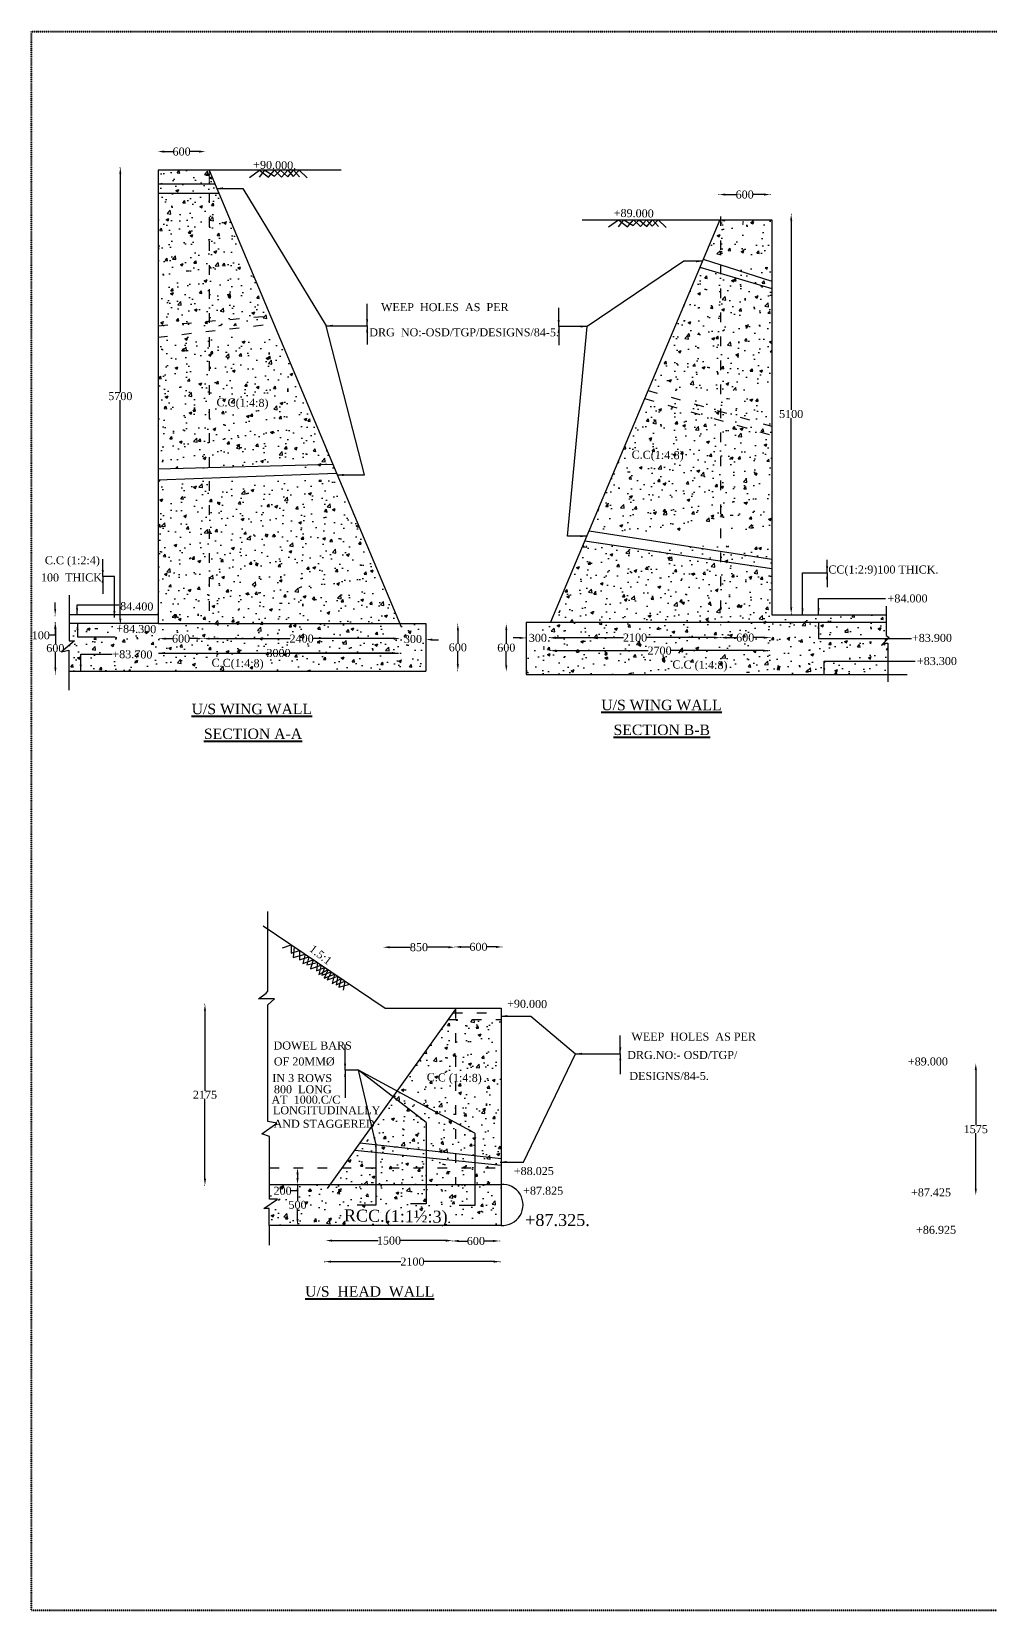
# Model space of a CAD drawing. Header units: millimetres. Extents: x 1455 to 27696, y 621 to 20350.
# Drawn here: x 1455 to 13438, y 621 to 20350 of the extents above; entities that cross this region are included whole.
import ezdxf

# ---------------------------------------------------------------- set-up
doc = ezdxf.new("R2010")
doc.units = ezdxf.units.MM
doc.header["$MEASUREMENT"] = 0
doc.linetypes.add('ACAD_ISO03W100', pattern=[30, 12, -18])
doc.linetypes.add('BORDER', pattern=[1.75, 0.5, -0.25, 0.5, -0.25, 0, -0.25])
for name, color, linetype in [('DIM', 5, 'Continuous'), ('DWG.LINE', 10, 'Continuous'), ('HATCH', 2, 'Continuous'), ('TEXT', 7, 'Continuous')]:
    doc.layers.add(name, color=color, linetype=linetype)
doc.layers.add('DO LINE', color=3, linetype='Continuous', plot=False)
doc.layers.add('TITLE', color=7, linetype='BORDER', lineweight=40)
doc.styles.get("Standard").update_dxf_attribs({"font": 'TIMES.TTF', "height": 100})
doc.dimstyles.get("Standard").update_dxf_attribs({"dimtxt": 100, "dimasz": 80, "dimexe": 0.18, "dimexo": 0.0625, "dimgap": 0.09, "dimtad": 0, "dimtih": 1, "dimtoh": 1, "dimdec": 0, "dimzin": 0, "dimdsep": 46, "dimtxsty": 'Standard', "dimcen": 300, "dimclre": 256, "dimclrt": 4, "dimadec": 0, "dimazin": 0, "dimtfac": 1, "dimtdec": 0, "dimtofl": 0, "dimtmove": 0, "dimatfit": 3, "dimfxl": 5, "dimfxlon": 1, "dimtolj": 1, "dimtzin": 0, "dimarcsym": 0})

# ---------------------------------------------------------------- blocks, each defined once
blk = doc.blocks.new('*D1')
at = {"layer": 'Defpoints', "color": 0, "ltscale": 0.2}
for p in [(3041, 12584), (6041, 12584), (6041, 12584)]:
    blk.add_point(p, dxfattribs=at)
at = {"layer": 'DIM', "lineweight": -2, "ltscale": 0.2}
for p, q in [((3041, 12584), (3041, 12584)), ((6041, 12584), (6041, 12584))]:
    blk.add_line(p, q, dxfattribs=at)
at = {"layer": 'DIM', "color": 0, "lineweight": -2, "ltscale": 0.2}
for p, q in [((3121, 12584), (4399, 12584)), ((5961, 12584), (4683, 12584))]:
    blk.add_line(p, q, dxfattribs=at)
at = {"layer": 'DIM', "color": 0, "ltscale": 0.2}
for points in [[(3121, 12597), (3121, 12571), (3041, 12584)], [(5961, 12597), (5961, 12571), (6041, 12584)]]:
    blk.add_solid(points, dxfattribs=at)
at = {"layer": 'DIM', "color": 4, "ltscale": 0.2, "insert": (4541, 12584), "char_height": 100, "attachment_point": 5}
blk.add_mtext('\\A1;3000', dxfattribs=at)
blk = doc.blocks.new('*D5')
at = {"layer": 'Defpoints', "color": 0, "ltscale": 0.2}
for p in [(13256, 7455), (13255, 5813), (13256, 5813)]:
    blk.add_point(p, dxfattribs=at)
at = {"layer": 'DIM', "lineweight": -2, "ltscale": 0.2}
for p, q in [((13256, 7455), (13255, 7455)), ((13256, 5813), (13255, 5813))]:
    blk.add_line(p, q, dxfattribs=at)
at = {"layer": 'DIM', "color": 0, "lineweight": -2, "ltscale": 0.2}
for p, q in [((13255, 7375), (13255, 6685)), ((13255, 5893), (13255, 6583))]:
    blk.add_line(p, q, dxfattribs=at)
at = {"layer": 'DIM', "color": 0, "ltscale": 0.2}
for points in [[(13242, 7375), (13269, 7375), (13255, 7455)], [(13242, 5893), (13269, 5893), (13255, 5813)]]:
    blk.add_solid(points, dxfattribs=at)
at = {"layer": 'DIM', "color": 4, "ltscale": 0.2, "insert": (13255, 6634), "char_height": 100, "attachment_point": 5}
blk.add_mtext('\\A1;1575', dxfattribs=at)
blk = doc.blocks.new('*D10')
at = {"layer": 'Defpoints', "color": 0, "ltscale": 0.2}
for p in [(5131, 5242), (6712, 5242), (6712, 5242)]:
    blk.add_point(p, dxfattribs=at)
at = {"layer": 'DIM', "lineweight": -2, "ltscale": 0.2}
for p, q in [((5131, 5242), (5131, 5242)), ((6712, 5242), (6712, 5242))]:
    blk.add_line(p, q, dxfattribs=at)
at = {"layer": 'DIM', "color": 0, "lineweight": -2, "ltscale": 0.2}
for p, q in [((5211, 5242), (5785, 5242)), ((6632, 5242), (6058, 5242))]:
    blk.add_line(p, q, dxfattribs=at)
at = {"layer": 'DIM', "color": 0, "ltscale": 0.2}
for points in [[(5211, 5255), (5211, 5228), (5131, 5242)], [(6632, 5255), (6632, 5228), (6712, 5242)]]:
    blk.add_solid(points, dxfattribs=at)
at = {"layer": 'DIM', "color": 4, "ltscale": 0.2, "insert": (5921, 5242), "char_height": 100, "attachment_point": 5}
blk.add_mtext('\\A1;1500', dxfattribs=at)
blk = doc.blocks.new('*D11')
at = {"layer": 'Defpoints', "color": 0, "ltscale": 0.2}
for p in [(6712, 5242), (7303, 5242), (7303, 5237)]:
    blk.add_point(p, dxfattribs=at)
at = {"layer": 'DIM', "lineweight": -2, "ltscale": 0.2}
for p, q in [((6712, 5241), (6712, 5237)), ((7303, 5241), (7303, 5237))]:
    blk.add_line(p, q, dxfattribs=at)
at = {"layer": 'DIM', "color": 0, "lineweight": -2, "ltscale": 0.2}
for p, q in [((6792, 5237), (6902, 5237)), ((7223, 5237), (7113, 5237))]:
    blk.add_line(p, q, dxfattribs=at)
at = {"layer": 'DIM', "color": 0, "ltscale": 0.2}
for points in [[(6792, 5251), (6792, 5224), (6712, 5237)], [(7223, 5251), (7223, 5224), (7303, 5237)]]:
    blk.add_solid(points, dxfattribs=at)
at = {"layer": 'DIM', "color": 4, "ltscale": 0.2, "insert": (7008, 5237), "char_height": 100, "attachment_point": 5}
blk.add_mtext('\\A1;600', dxfattribs=at)
blk = doc.blocks.new('*D12')
at = {"layer": 'Defpoints', "color": 0}
for p in [(5118, 4971), (7311, 4979), (7311, 4971)]:
    blk.add_point(p, dxfattribs=at)
at = {"layer": 'DIM', "lineweight": -2}
for p, q in [((5118, 4974), (5118, 4979)), ((7311, 4974), (7311, 4979))]:
    blk.add_line(p, q, dxfattribs=at)
at = {"layer": 'DIM', "color": 0, "lineweight": -2}
for p, q in [((5198, 4979), (6071, 4979)), ((7231, 4979), (6358, 4979))]:
    blk.add_line(p, q, dxfattribs=at)
at = {"layer": 'DIM', "color": 0}
for points in [[(5198, 4992), (5198, 4966), (5118, 4979)], [(7231, 4992), (7231, 4966), (7311, 4979)]]:
    blk.add_solid(points, dxfattribs=at)
at = {"layer": 'DIM', "color": 4, "insert": (6215, 4979), "char_height": 100, "attachment_point": 5}
blk.add_mtext('\\A1;2100', dxfattribs=at)
blk = doc.blocks.new('*D13')
at = {"layer": 'Defpoints', "color": 0, "ltscale": 0.2}
for p in [(4779, 5944), (4779, 5432), (4779, 5432)]:
    blk.add_point(p, dxfattribs=at)
at = {"layer": 'DIM', "lineweight": -2, "ltscale": 0.2}
for p, q in [((4779, 5944), (4779, 5944)), ((4779, 5432), (4779, 5432))]:
    blk.add_line(p, q, dxfattribs=at)
at = {"layer": 'DIM', "color": 0, "lineweight": -2, "ltscale": 0.2}
for p, q in [((4779, 5864), (4779, 5739)), ((4779, 5512), (4779, 5637))]:
    blk.add_line(p, q, dxfattribs=at)
at = {"layer": 'DIM', "color": 0, "ltscale": 0.2}
for points in [[(4765, 5864), (4792, 5864), (4779, 5944)], [(4765, 5512), (4792, 5512), (4779, 5432)]]:
    blk.add_solid(points, dxfattribs=at)
at = {"layer": 'DIM', "color": 4, "ltscale": 0.2, "insert": (4779, 5688), "char_height": 100, "attachment_point": 5}
blk.add_mtext('\\A1;500', dxfattribs=at)
blk = doc.blocks.new('*D14')
at = {"layer": 'Defpoints', "color": 0, "ltscale": 0.2}
for p in [(4779, 6150), (4779, 5944), (4779, 5944)]:
    blk.add_point(p, dxfattribs=at)
at = {"layer": 'DIM', "lineweight": -2, "ltscale": 0.2}
for p, q in [((4779, 6150), (4779, 6150)), ((4779, 5944), (4779, 5944))]:
    blk.add_line(p, q, dxfattribs=at)
at = {"layer": 'DIM', "color": 0, "lineweight": -2, "ltscale": 0.2}
for p, q in [((4779, 6070), (4779, 6024)), ((4779, 5944), (4779, 5864)), ((4779, 5864), (4699, 5864))]:
    blk.add_line(p, q, dxfattribs=at)
at = {"layer": 'DIM', "color": 0, "ltscale": 0.2}
for points in [[(4765, 6070), (4792, 6070), (4779, 6150)], [(4765, 6024), (4792, 6024), (4779, 5944)]]:
    blk.add_solid(points, dxfattribs=at)
at = {"layer": 'DIM', "color": 4, "ltscale": 0.2, "insert": (4592, 5864), "char_height": 100, "attachment_point": 5}
blk.add_mtext('\\A1;200', dxfattribs=at)
blk = doc.blocks.new('*D15')
at = {"layer": 'Defpoints', "color": 0, "ltscale": 0.2}
for p in [(3589, 8195), (3589, 5934), (3622, 5934)]:
    blk.add_point(p, dxfattribs=at)
at = {"layer": 'DIM', "lineweight": -2, "ltscale": 0.2}
for p, q in [((3617, 8195), (3622, 8195)), ((3617, 5934), (3622, 5934))]:
    blk.add_line(p, q, dxfattribs=at)
at = {"layer": 'DIM', "color": 0, "lineweight": -2, "ltscale": 0.2}
for p, q in [((3622, 8115), (3622, 7115)), ((3622, 6014), (3622, 7013))]:
    blk.add_line(p, q, dxfattribs=at)
at = {"layer": 'DIM', "color": 0, "ltscale": 0.2}
for points in [[(3609, 8115), (3635, 8115), (3622, 8195)], [(3609, 6014), (3635, 6014), (3622, 5934)]]:
    blk.add_solid(points, dxfattribs=at)
at = {"layer": 'DIM', "color": 4, "ltscale": 0.2, "insert": (3622, 7064), "char_height": 100, "attachment_point": 5}
blk.add_mtext('\\A1;2175', dxfattribs=at)
blk = doc.blocks.new('*D16')
at = {"layer": 'Defpoints', "color": 0, "ltscale": 0.2}
for p in [(5849, 8908), (6743, 8908), (6743, 8908)]:
    blk.add_point(p, dxfattribs=at)
at = {"layer": 'DIM', "lineweight": -2, "ltscale": 0.2}
for p, q in [((5849, 8908), (5849, 8908)), ((6743, 8908), (6743, 8908))]:
    blk.add_line(p, q, dxfattribs=at)
at = {"layer": 'DIM', "color": 0, "lineweight": -2, "ltscale": 0.2}
for p, q in [((5929, 8908), (6192, 8908)), ((6663, 8908), (6400, 8908))]:
    blk.add_line(p, q, dxfattribs=at)
at = {"layer": 'DIM', "color": 0, "ltscale": 0.2}
for points in [[(5929, 8921), (5929, 8894), (5849, 8908)], [(6663, 8921), (6663, 8894), (6743, 8908)]]:
    blk.add_solid(points, dxfattribs=at)
at = {"layer": 'DIM', "color": 4, "ltscale": 0.2, "insert": (6296, 8908), "char_height": 100, "attachment_point": 5}
blk.add_mtext('\\A1;850', dxfattribs=at)
blk = doc.blocks.new('*D17')
at = {"layer": 'Defpoints', "color": 0, "ltscale": 0.2}
for p in [(6743, 8908), (7337, 8912), (7337, 8908)]:
    blk.add_point(p, dxfattribs=at)
at = {"layer": 'DIM', "lineweight": -2, "ltscale": 0.2}
for p, q in [((6743, 8908), (6743, 8912)), ((7337, 8908), (7337, 8912))]:
    blk.add_line(p, q, dxfattribs=at)
at = {"layer": 'DIM', "color": 0, "lineweight": -2, "ltscale": 0.2}
for p, q in [((6823, 8912), (6935, 8912)), ((7257, 8912), (7145, 8912))]:
    blk.add_line(p, q, dxfattribs=at)
at = {"layer": 'DIM', "color": 0, "ltscale": 0.2}
for points in [[(6823, 8925), (6823, 8898), (6743, 8912)], [(7257, 8925), (7257, 8898), (7337, 8912)]]:
    blk.add_solid(points, dxfattribs=at)
at = {"layer": 'DIM', "color": 4, "ltscale": 0.2, "insert": (7040, 8912), "char_height": 100, "attachment_point": 5}
blk.add_mtext('\\A1;600', dxfattribs=at)
blk = doc.blocks.new('*D18')
at = {"layer": 'Defpoints', "color": 0, "ltscale": 0.2}
for p in [(1740, 13055), (1740, 12966), (1750, 12966)]:
    blk.add_point(p, dxfattribs=at)
at = {"layer": 'DIM', "lineweight": -2, "ltscale": 0.2}
for p, q in [((1745, 13055), (1750, 13055)), ((1745, 12966), (1750, 12966))]:
    blk.add_line(p, q, dxfattribs=at)
at = {"layer": 'DIM', "color": 0, "lineweight": -2, "ltscale": 0.2}
for p, q in [((1750, 13135), (1750, 13215)), ((1750, 12886), (1750, 12806)), ((1750, 12806), (1670, 12806))]:
    blk.add_line(p, q, dxfattribs=at)
at = {"layer": 'DIM', "color": 0, "ltscale": 0.2}
for points in [[(1737, 13135), (1763, 13135), (1750, 13055)], [(1737, 12886), (1763, 12886), (1750, 12966)]]:
    blk.add_solid(points, dxfattribs=at)
at = {"layer": 'DIM', "color": 4, "ltscale": 0.2, "insert": (1570, 12806), "char_height": 100, "attachment_point": 5}
blk.add_mtext('\\A1;100', dxfattribs=at)
blk = doc.blocks.new('*D19')
at = {"layer": 'Defpoints', "color": 0, "ltscale": 0.2}
for p in [(1750, 12966), (1750, 12323), (1752, 12323)]:
    blk.add_point(p, dxfattribs=at)
at = {"layer": 'DIM', "lineweight": -2, "ltscale": 0.2}
for p, q in [((1750, 12966), (1753, 12966)), ((1750, 12323), (1753, 12323))]:
    blk.add_line(p, q, dxfattribs=at)
at = {"layer": 'DIM', "color": 0, "lineweight": -2, "ltscale": 0.2}
for p, q in [((1752, 12886), (1752, 12696)), ((1752, 12403), (1752, 12594))]:
    blk.add_line(p, q, dxfattribs=at)
at = {"layer": 'DIM', "color": 0, "ltscale": 0.2}
for points in [[(1739, 12886), (1766, 12886), (1752, 12966)], [(1739, 12403), (1766, 12403), (1752, 12323)]]:
    blk.add_solid(points, dxfattribs=at)
at = {"layer": 'DIM', "color": 4, "ltscale": 0.2, "insert": (1752, 12645), "char_height": 100, "attachment_point": 5}
blk.add_mtext('\\A1;600', dxfattribs=at)
blk = doc.blocks.new('*D20')
at = {"layer": 'Defpoints', "color": 0, "ltscale": 0.2}
for p in [(3050, 12769), (3597, 12769), (3597, 12764)]:
    blk.add_point(p, dxfattribs=at)
at = {"layer": 'DIM', "lineweight": -2, "ltscale": 0.2}
for p, q in [((3050, 12769), (3050, 12764)), ((3597, 12769), (3597, 12764))]:
    blk.add_line(p, q, dxfattribs=at)
at = {"layer": 'DIM', "color": 0, "lineweight": -2, "ltscale": 0.2}
for p, q in [((3130, 12764), (3218, 12764)), ((3517, 12764), (3428, 12764))]:
    blk.add_line(p, q, dxfattribs=at)
at = {"layer": 'DIM', "color": 0, "ltscale": 0.2}
for points in [[(3130, 12777), (3130, 12751), (3050, 12764)], [(3517, 12777), (3517, 12751), (3597, 12764)]]:
    blk.add_solid(points, dxfattribs=at)
at = {"layer": 'DIM', "color": 4, "ltscale": 0.2, "insert": (3323, 12764), "char_height": 100, "attachment_point": 5}
blk.add_mtext('\\A1;600', dxfattribs=at)
blk = doc.blocks.new('*D21')
at = {"layer": 'Defpoints', "color": 0, "ltscale": 0.2}
for p in [(3597, 12764), (6063, 12764), (6063, 12764)]:
    blk.add_point(p, dxfattribs=at)
at = {"layer": 'DIM', "lineweight": -2, "ltscale": 0.2}
for p, q in [((3597, 12764), (3597, 12764)), ((6063, 12764), (6063, 12764))]:
    blk.add_line(p, q, dxfattribs=at)
at = {"layer": 'DIM', "color": 0, "lineweight": -2, "ltscale": 0.2}
for p, q in [((3677, 12764), (4686, 12764)), ((5983, 12764), (4973, 12764))]:
    blk.add_line(p, q, dxfattribs=at)
at = {"layer": 'DIM', "color": 0, "ltscale": 0.2}
for points in [[(3677, 12777), (3677, 12751), (3597, 12764)], [(5983, 12777), (5983, 12751), (6063, 12764)]]:
    blk.add_solid(points, dxfattribs=at)
at = {"layer": 'DIM', "color": 4, "ltscale": 0.2, "insert": (4830, 12764), "char_height": 100, "attachment_point": 5}
blk.add_mtext('\\A1;2400', dxfattribs=at)
blk = doc.blocks.new('*D22')
at = {"layer": 'Defpoints', "color": 0, "ltscale": 0.2}
for p in [(6061, 12764), (6382, 12754), (6382, 12754)]:
    blk.add_point(p, dxfattribs=at)
at = {"layer": 'DIM', "color": 0, "lineweight": -2, "ltscale": 0.2}
for p, q in [((5981, 12766), (5901, 12769)), ((6461, 12751), (6541, 12749))]:
    blk.add_line(p, q, dxfattribs=at)
at = {"layer": 'DIM', "lineweight": -2, "ltscale": 0.2}
for p, q in [((6061, 12764), (6061, 12764)), ((6382, 12754), (6382, 12754))]:
    blk.add_line(p, q, dxfattribs=at)
at = {"layer": 'DIM', "color": 0, "ltscale": 0.2}
for points in [[(5981, 12779), (5980, 12753), (6061, 12764)], [(6462, 12764), (6461, 12738), (6382, 12754)]]:
    blk.add_solid(points, dxfattribs=at)
at = {"layer": 'DIM', "color": 4, "ltscale": 0.2, "insert": (6221, 12759), "char_height": 100, "attachment_point": 5}
blk.add_mtext('\\A1;300', dxfattribs=at)
blk = doc.blocks.new('*D23')
at = {"layer": 'Defpoints', "color": 0, "ltscale": 0.2}
for p in [(6767, 12946), (6767, 12364), (6782, 12364)]:
    blk.add_point(p, dxfattribs=at)
at = {"layer": 'DIM', "lineweight": -2, "ltscale": 0.2}
for p, q in [((6777, 12946), (6782, 12946)), ((6777, 12364), (6782, 12364))]:
    blk.add_line(p, q, dxfattribs=at)
at = {"layer": 'DIM', "color": 0, "lineweight": -2, "ltscale": 0.2}
for p, q in [((6782, 12866), (6782, 12706)), ((6782, 12444), (6782, 12604))]:
    blk.add_line(p, q, dxfattribs=at)
at = {"layer": 'DIM', "color": 0, "ltscale": 0.2}
for points in [[(6769, 12866), (6796, 12866), (6782, 12946)], [(6769, 12444), (6796, 12444), (6782, 12364)]]:
    blk.add_solid(points, dxfattribs=at)
at = {"layer": 'DIM', "color": 4, "ltscale": 0.2, "insert": (6782, 12655), "char_height": 100, "attachment_point": 5}
blk.add_mtext('\\A1;600', dxfattribs=at)
blk = doc.blocks.new('*D24')
at = {"layer": 'Defpoints', "color": 0, "ltscale": 0.2}
for p in [(2532, 18653), (2532, 12934), (2564, 12934)]:
    blk.add_point(p, dxfattribs=at)
at = {"layer": 'DIM', "lineweight": -2, "ltscale": 0.2}
for p, q in [((2559, 18653), (2564, 18653)), ((2559, 12934), (2564, 12934))]:
    blk.add_line(p, q, dxfattribs=at)
at = {"layer": 'DIM', "color": 0, "lineweight": -2, "ltscale": 0.2}
for p, q in [((2564, 18573), (2564, 15845)), ((2564, 13014), (2564, 15742))]:
    blk.add_line(p, q, dxfattribs=at)
at = {"layer": 'DIM', "color": 0, "ltscale": 0.2}
for points in [[(2551, 18573), (2577, 18573), (2564, 18653)], [(2551, 13014), (2577, 13014), (2564, 12934)]]:
    blk.add_solid(points, dxfattribs=at)
at = {"layer": 'DIM', "color": 4, "ltscale": 0.2, "insert": (2564, 15794), "char_height": 100, "attachment_point": 5}
blk.add_mtext('\\A1;5700', dxfattribs=at)
blk = doc.blocks.new('*D25')
at = {"layer": 'Defpoints', "color": 0, "ltscale": 0.2}
for p in [(3033, 18850), (3626, 18850), (3626, 18850)]:
    blk.add_point(p, dxfattribs=at)
at = {"layer": 'DIM', "lineweight": -2, "ltscale": 0.2}
for p, q in [((3033, 18850), (3033, 18850)), ((3626, 18850), (3626, 18850))]:
    blk.add_line(p, q, dxfattribs=at)
at = {"layer": 'DIM', "color": 0, "lineweight": -2, "ltscale": 0.2}
for p, q in [((3113, 18850), (3225, 18850)), ((3546, 18850), (3435, 18850))]:
    blk.add_line(p, q, dxfattribs=at)
at = {"layer": 'DIM', "color": 0, "ltscale": 0.2}
for points in [[(3113, 18864), (3113, 18837), (3033, 18850)], [(3546, 18864), (3546, 18837), (3626, 18850)]]:
    blk.add_solid(points, dxfattribs=at)
at = {"layer": 'DIM', "color": 4, "ltscale": 0.2, "insert": (3330, 18850), "char_height": 100, "attachment_point": 5}
blk.add_mtext('\\A1;600', dxfattribs=at)
blk = doc.blocks.new('*D26')
at = {"layer": 'Defpoints', "color": 0, "ltscale": 0.2}
for p in [(10046, 18309), (10688, 18313), (10688, 18309)]:
    blk.add_point(p, dxfattribs=at)
at = {"layer": 'DIM', "lineweight": -2, "ltscale": 0.2}
for p, q in [((10046, 18309), (10046, 18313)), ((10688, 18309), (10688, 18313))]:
    blk.add_line(p, q, dxfattribs=at)
at = {"layer": 'DIM', "color": 0, "lineweight": -2, "ltscale": 0.2}
for p, q in [((10126, 18313), (10262, 18313)), ((10608, 18313), (10472, 18313))]:
    blk.add_line(p, q, dxfattribs=at)
at = {"layer": 'DIM', "color": 0, "ltscale": 0.2}
for points in [[(10126, 18327), (10126, 18300), (10046, 18313)], [(10608, 18327), (10608, 18300), (10688, 18313)]]:
    blk.add_solid(points, dxfattribs=at)
at = {"layer": 'DIM', "color": 4, "ltscale": 0.2, "insert": (10367, 18313), "char_height": 100, "attachment_point": 5}
blk.add_mtext('\\A1;600', dxfattribs=at)
blk = doc.blocks.new('*D27')
at = {"layer": 'Defpoints', "color": 0, "ltscale": 0.2}
for p in [(10992, 18066), (10948, 13076), (10992, 13076)]:
    blk.add_point(p, dxfattribs=at)
at = {"layer": 'DIM', "lineweight": -2, "ltscale": 0.2}
for p, q in [((10953, 18066), (10948, 18066)), ((10953, 13076), (10948, 13076))]:
    blk.add_line(p, q, dxfattribs=at)
at = {"layer": 'DIM', "color": 0, "lineweight": -2, "ltscale": 0.2}
for p, q in [((10948, 17986), (10948, 15622)), ((10948, 13156), (10948, 15520))]:
    blk.add_line(p, q, dxfattribs=at)
at = {"layer": 'DIM', "color": 0, "ltscale": 0.2}
for points in [[(10935, 17986), (10962, 17986), (10948, 18066)], [(10935, 13156), (10962, 13156), (10948, 13076)]]:
    blk.add_solid(points, dxfattribs=at)
at = {"layer": 'DIM', "color": 4, "ltscale": 0.2, "insert": (10948, 15571), "char_height": 100, "attachment_point": 5}
blk.add_mtext('\\A1;5100', dxfattribs=at)
blk = doc.blocks.new('*D28')
at = {"layer": 'Defpoints', "color": 0, "ltscale": 0.2}
for p in [(7929, 12782), (10065, 12782), (10065, 12777)]:
    blk.add_point(p, dxfattribs=at)
at = {"layer": 'DIM', "lineweight": -2, "ltscale": 0.2}
for p, q in [((7929, 12782), (7929, 12776)), ((10065, 12782), (10065, 12776))]:
    blk.add_line(p, q, dxfattribs=at)
at = {"layer": 'DIM', "color": 0, "lineweight": -2, "ltscale": 0.2}
for p, q in [((8009, 12777), (8853, 12777)), ((9985, 12777), (9140, 12777))]:
    blk.add_line(p, q, dxfattribs=at)
at = {"layer": 'DIM', "color": 0, "ltscale": 0.2}
for points in [[(8009, 12790), (8009, 12763), (7929, 12777)], [(9985, 12790), (9985, 12763), (10065, 12777)]]:
    blk.add_solid(points, dxfattribs=at)
at = {"layer": 'DIM', "color": 4, "ltscale": 0.2, "insert": (8997, 12777), "char_height": 100, "attachment_point": 5}
blk.add_mtext('\\A1;2100', dxfattribs=at)
blk = doc.blocks.new('*D29')
at = {"layer": 'Defpoints', "color": 0, "ltscale": 0.2}
for p in [(10062, 12776), (10686, 12777), (10686, 12776)]:
    blk.add_point(p, dxfattribs=at)
at = {"layer": 'DIM', "lineweight": -2, "ltscale": 0.2}
for p, q in [((10062, 12776), (10062, 12777)), ((10686, 12776), (10686, 12777))]:
    blk.add_line(p, q, dxfattribs=at)
at = {"layer": 'DIM', "color": 0, "lineweight": -2, "ltscale": 0.2}
for p, q in [((10142, 12777), (10269, 12777)), ((10606, 12777), (10479, 12777))]:
    blk.add_line(p, q, dxfattribs=at)
at = {"layer": 'DIM', "color": 0, "ltscale": 0.2}
for points in [[(10142, 12790), (10142, 12763), (10062, 12777)], [(10606, 12790), (10606, 12763), (10686, 12777)]]:
    blk.add_solid(points, dxfattribs=at)
at = {"layer": 'DIM', "color": 4, "ltscale": 0.2, "insert": (10374, 12777), "char_height": 100, "attachment_point": 5}
blk.add_mtext('\\A1;600', dxfattribs=at)
blk = doc.blocks.new('*D30')
at = {"layer": 'Defpoints', "color": 0, "ltscale": 0.2}
for p in [(7931, 12625), (10674, 12625), (10674, 12614)]:
    blk.add_point(p, dxfattribs=at)
at = {"layer": 'DIM', "lineweight": -2, "ltscale": 0.2}
for p, q in [((7931, 12619), (7931, 12613)), ((10674, 12619), (10674, 12613))]:
    blk.add_line(p, q, dxfattribs=at)
at = {"layer": 'DIM', "color": 0, "lineweight": -2, "ltscale": 0.2}
for p, q in [((8011, 12614), (9159, 12614)), ((10594, 12614), (9446, 12614))]:
    blk.add_line(p, q, dxfattribs=at)
at = {"layer": 'DIM', "color": 0, "ltscale": 0.2}
for points in [[(8011, 12627), (8011, 12600), (7931, 12614)], [(10594, 12627), (10594, 12600), (10674, 12614)]]:
    blk.add_solid(points, dxfattribs=at)
at = {"layer": 'DIM', "color": 4, "ltscale": 0.2, "insert": (9303, 12614), "char_height": 100, "attachment_point": 5}
blk.add_mtext('\\A1;2700', dxfattribs=at)
blk = doc.blocks.new('*D31')
at = {"layer": 'Defpoints', "color": 0, "ltscale": 0.2}
for p in [(7386, 12950), (7386, 12352), (7388, 12352)]:
    blk.add_point(p, dxfattribs=at)
at = {"layer": 'DIM', "lineweight": -2, "ltscale": 0.2}
for p, q in [((7386, 12950), (7388, 12950)), ((7386, 12352), (7388, 12352))]:
    blk.add_line(p, q, dxfattribs=at)
at = {"layer": 'DIM', "color": 0, "lineweight": -2, "ltscale": 0.2}
for p, q in [((7388, 12870), (7388, 12702)), ((7388, 12432), (7388, 12600))]:
    blk.add_line(p, q, dxfattribs=at)
at = {"layer": 'DIM', "color": 0, "ltscale": 0.2}
for points in [[(7375, 12870), (7401, 12870), (7388, 12950)], [(7375, 12432), (7401, 12432), (7388, 12352)]]:
    blk.add_solid(points, dxfattribs=at)
at = {"layer": 'DIM', "color": 4, "ltscale": 0.2, "insert": (7388, 12651), "char_height": 100, "attachment_point": 5}
blk.add_mtext('\\A1;600', dxfattribs=at)
blk = doc.blocks.new('*D48')
at = {"layer": 'Defpoints', "color": 0, "ltscale": 0.2}
for p in [(7635, 12773), (7929, 12773), (7929, 12773)]:
    blk.add_point(p, dxfattribs=at)
at = {"layer": 'DIM', "color": 0, "lineweight": -2, "ltscale": 0.2}
for p, q in [((7555, 12773), (7475, 12773)), ((8009, 12773), (8089, 12773))]:
    blk.add_line(p, q, dxfattribs=at)
at = {"layer": 'DIM', "lineweight": -2, "ltscale": 0.2}
for p, q in [((7635, 12773), (7635, 12773)), ((7929, 12773), (7929, 12773))]:
    blk.add_line(p, q, dxfattribs=at)
at = {"layer": 'DIM', "color": 0, "ltscale": 0.2}
for points in [[(7555, 12786), (7555, 12760), (7635, 12773)], [(8009, 12786), (8009, 12760), (7929, 12773)]]:
    blk.add_solid(points, dxfattribs=at)
at = {"layer": 'DIM', "color": 4, "ltscale": 0.2, "insert": (7782, 12773), "char_height": 100, "attachment_point": 5}
blk.add_mtext('\\A1;300', dxfattribs=at)

msp = doc.modelspace()

# ---------------------------------------------------------------- hatches: boundary and pattern name
at = {"layer": 'HATCH', "ltscale": 0.2}
h = msp.add_hatch(dxfattribs=at)
h.set_pattern_fill('AR-CONC', color=256, scale=50, style=0)
h.paths.add_polyline_path([(3672.4, 18616.1), (3036.2, 18616.1), (3036.2, 16674.9), (3672.4, 16674.9)])
h = msp.add_hatch(dxfattribs=at)
h.set_pattern_fill('AR-CONC', color=256, scale=50, style=0)
h.paths.add_polyline_path([(3672.4, 18616.1), (3672.4, 16674.9), (4489.5, 16674.9)])
h = msp.add_hatch(dxfattribs=at)
h.set_pattern_fill('AR-CONC', color=256, scale=50, style=0)
h.paths.add_polyline_path([(10062.8, 17998.9), (10055.6, 17998.9), (9860.2, 17533.9), (10062.8, 17533.9)])
h = msp.add_hatch(dxfattribs=at)
h.set_pattern_fill('AR-CONC', color=256, scale=50, style=0)
h.paths.add_polyline_path([(10704.3, 17998.9), (10062.8, 17998.9), (10062.8, 17533.9), (10704.3, 17533.9)])
h = msp.add_hatch(dxfattribs=at)
h.set_pattern_fill('AR-CONC', color=256, scale=50, style=0)
h.paths.add_polyline_path([(10062.8, 17406.5), (9806.6, 17406.5), (9159.3, 15866.3), (10062.8, 15866.3)])
h = msp.add_hatch(dxfattribs=at)
h.set_pattern_fill('AR-CONC', color=256, scale=50, style=0)
h.paths.add_polyline_path([(10704.3, 17406.5), (10062.8, 17406.5), (10062.8, 15866.3), (10704.3, 15866.3)])
h = msp.add_hatch(dxfattribs=at)
h.set_pattern_fill('AR-CONC', color=256, scale=50, style=0)
h.paths.add_polyline_path([(3672.4, 16530.9), (3036.2, 16530.9), (3036.2, 14887.3), (3672.4, 14890.4)])
h = msp.add_hatch(dxfattribs=at)
h.set_pattern_fill('AR-CONC', color=256, scale=50, style=0)
h.paths.add_polyline_path([(4550.1, 16530.9), (3672.4, 16530.9), (3672.4, 14890.4), (5237.5, 14897.9)])
h.paths.add_polyline_path([(3731, 15603.6), (4433.7, 15593.4), (4436.6, 15794.5), (3733.9, 15804.7)], flags=24)
h = msp.add_hatch(dxfattribs=at)
h.set_pattern_fill('AR-CONC', color=256, scale=50, style=0)
h.paths.add_polyline_path([(10062.8, 15763.9), (9116.3, 15763.9), (8422.1, 14112.2), (10062.8, 14112.2)])
h.paths.add_polyline_path([(8919.3, 14950.1), (9622, 14939.9), (9624.9, 15141), (8922.2, 15151.2)], flags=24)
h = msp.add_hatch(dxfattribs=at)
h.set_pattern_fill('AR-CONC', color=256, scale=50, style=0)
h.paths.add_polyline_path([(10704.3, 15763.9), (10062.8, 15763.9), (10062.8, 14112.2), (10704.3, 14112.2)])
h = msp.add_hatch(dxfattribs=at)
h.set_pattern_fill('AR-CONC', color=256, scale=50, style=0)
h.paths.add_polyline_path([(3672.4, 14746.5), (3036.2, 14746.5), (3036.2, 12953.3), (3672.4, 12953.3)])
h = msp.add_hatch(dxfattribs=at)
h.set_pattern_fill('AR-CONC', color=256, scale=50, style=0)
h.paths.add_polyline_path([(5301.2, 14746.5), (3672.4, 14746.5), (3672.4, 12953.3), (6056, 12953.3)])
h = msp.add_hatch(dxfattribs=at)
h.set_pattern_fill('AR-CONC', color=256, scale=50, style=0)
h.paths.add_polyline_path([(10062.8, 13924.2), (8343.1, 13924.2), (7941.5, 12968.7), (10062.8, 12968.7)])
h = msp.add_hatch(dxfattribs=at)
h.set_pattern_fill('AR-CONC', color=256, scale=50, style=0)
h.paths.add_polyline_path([(10704.3, 13924.2), (10062.8, 13924.2), (10062.8, 12968.7), (12134.4, 12968.7), (12134.4, 13060.9), (10704.3, 13060.9)])
h = msp.add_hatch(dxfattribs=at)
h.set_pattern_fill('AR-CONC', color=256, scale=50, style=0)
h.paths.add_polyline_path([(6381.5, 12953.3), (3036.2, 12953.3), (1924.7, 12953.3), (1924.7, 12738.1), (1992.1, 12738.2), (1827.7, 12601.1), (1920.3, 12619.2), (1920.3, 12358.2), (6381.5, 12358.2)])
h.paths.add_polyline_path([(4374, 12659.7), (4708.1, 12659.7), (4708.1, 12508), (4374, 12508)], flags=24)
h.paths.add_polyline_path([(3193.4, 12839.7), (3453.3, 12839.7), (3453.3, 12688), (3193.4, 12688)], flags=24)
h.paths.add_polyline_path([(4661.4, 12829.4), (4998.2, 12829.4), (4998.2, 12677.7), (4661.4, 12677.7)], flags=24)
h.paths.add_polyline_path([(6091.9, 12829.4), (6352.1, 12829.4), (6352.1, 12677.7), (6091.9, 12677.7)], flags=24)
h.paths.add_polyline_path([(3676, 12387), (4294.9, 12378), (4297.1, 12531.4), (3678.2, 12540.4)], flags=24)
h.paths.add_polyline_path([(2784.7, 12393.3), (3713.2, 12379.8), (3716.5, 12609.8), (2788.1, 12623.3)], flags=24)
h.paths.add_polyline_path([(2484.3, 12668.7), (3103.2, 12659.7), (3105.5, 12813.1), (2486.5, 12822.1)], flags=24)
h = msp.add_hatch(dxfattribs=at)
h.set_pattern_fill('AR-CONC', color=256, scale=50, style=0)
h.paths.add_polyline_path([(12154.2, 12707.2), (12123.2, 12707.2), (12075.5, 12684.5), (12173.9, 12776.8), (12134.4, 12803.6), (12134.4, 12968.7), (7634.5, 12968.7), (7634.5, 12316.9), (12154.2, 12316.9)])
h.paths.add_polyline_path([(8828.4, 12852.4), (9165.3, 12852.4), (9165.3, 12700.7), (8828.4, 12700.7)], flags=24)
h.paths.add_polyline_path([(10244.1, 12855.1), (10504, 12855.1), (10504, 12703.3), (10244.1, 12703.3)], flags=24)
h.paths.add_polyline_path([(9134.4, 12689.5), (9471.3, 12689.5), (9471.3, 12537.5), (9134.4, 12537.5)], flags=24)
h.paths.add_polyline_path([(7651.5, 12848.9), (7911.8, 12848.9), (7911.8, 12697.2), (7651.5, 12697.2)], flags=24)
h = msp.add_hatch(dxfattribs=at)
h.set_pattern_fill('AR-CONC', color=256, scale=50, style=0)
h.paths.add_polyline_path([(6753.4, 8003), (6658.7, 8003), (5333, 6150), (6753.4, 6150)])
h = msp.add_hatch(dxfattribs=at)
h.set_pattern_fill('AR-CONC', color=256, scale=50, style=0)
h.paths.add_polyline_path([(6753.4, 8003), (6658.7, 8003), (5333, 6150), (6753.4, 6150)])
h = msp.add_hatch(dxfattribs=at)
h.set_pattern_fill('AR-CONC', color=256, scale=50, style=0)
h.paths.add_polyline_path([(7322.5, 8003), (6753.4, 8003), (6753.4, 6150), (7322.5, 6150)])
h = msp.add_hatch(dxfattribs=at)
h.set_pattern_fill('AR-CONC', color=256, scale=50, style=0)
h.paths.add_polyline_path([(5756.6, 6150), (5333, 6150), (5185.7, 5944.2), (5756.6, 5944.2)])
h = msp.add_hatch(dxfattribs=at)
h.set_pattern_fill('AR-CONC', color=256, scale=50, style=0)
h.paths.add_polyline_path([(6385, 6150), (5756.6, 6150), (5756.6, 5944.2), (6385, 5944.2)])
h = msp.add_hatch(dxfattribs=at)
h.set_pattern_fill('AR-CONC', color=256, scale=50, style=0)
h.paths.add_polyline_path([(6753.4, 6150), (6385, 6150), (6385, 5944.2), (6753.4, 5944.2)])
h = msp.add_hatch(dxfattribs=at)
h.set_pattern_fill('AR-CONC', color=256, scale=50, style=0)
h.paths.add_polyline_path([(6995.4, 6150), (6753.4, 6150), (6753.4, 5944.2), (6995.4, 5944.2)])
h = msp.add_hatch(dxfattribs=at)
h.set_pattern_fill('AR-CONC', color=256, scale=50, style=0)
h.paths.add_polyline_path([(7322.5, 6150), (6995.4, 6150), (6995.4, 5944.2), (7322.5, 5944.2)])
h = msp.add_hatch(dxfattribs=at)
h.set_pattern_fill('AR-CONC', color=256, scale=50, style=0)
h.paths.add_polyline_path([(7322.5, 5944.2), (4429.4, 5944.2), (4429.4, 5758.6), (4526.5, 5758.6), (4357.3, 5643.6), (4424.8, 5643.6), (4424.8, 5432.5), (7322.5, 5432.5)])
h.paths.add_polyline_path([(4649.1, 5764.2), (4908.3, 5764.2), (4908.3, 5612.5), (4649.1, 5612.5)], flags=24)
h.paths.add_polyline_path([(4460.6, 5940.1), (4723.6, 5940.1), (4723.6, 5788.3), (4460.6, 5788.3)], flags=24)
h.paths.add_polyline_path([(5305.7, 5386.2), (6673.7, 5366.4), (6678, 5668.1), (5310.1, 5687.9)], flags=9)

# ---------------------------------------------------------------- linework, layer by layer
at = {"layer": 'DIM', "ltscale": 0.2}
msp.add_lwpolyline([(3041.1, 12583.8), (6041.1, 12583.8)], dxfattribs=at)
at = {"layer": 'DO LINE', "linetype": 'ACAD_ISO03W100', "ltscale": 0.2}
msp.add_lwpolyline([(3672.4, 18616.1), (3672.4, 18445.7)], dxfattribs=at)
at = {"layer": 'DO LINE', "linetype": 'ACAD_ISO03W100', "ltscale": 10}
for points in [[(3672.4, 18330.8), (3672.4, 12953.3)], [(10062.8, 18040.6), (10062.8, 12930.4)], [(3036.2, 16674.9), (4437.9, 16797.6)], [(3036.2, 16530.9), (4479.2, 16699.4)], [(9159.3, 15866.3), (10704.3, 15418.4)], [(9116.3, 15763.9), (10704.3, 15305.9)], [(6753.4, 8135.3), (6753.4, 5936.4)], [(6658.7, 8003), (7322.5, 8003)], [(6718.4, 8086.4), (7322.5, 8086.4)], [(4429.4, 6150), (7322.5, 6150)]]:
    msp.add_lwpolyline(points, dxfattribs=at)
at = {"layer": 'DWG.LINE', "ltscale": 0.2}
for points in [[(5322.3, 18616.1), (3036.2, 18616.1), (3036.2, 12953.3), (1924.7, 12953.3)], [(3672.4, 18616.1), (6073.5, 12911.9)], [(10055.6, 17998.9), (7941.5, 12968.7)], [(8337, 17998.9), (10704.3, 17998.9), (10704.3, 13060.9), (12134.4, 13060.9)], [(9806.6, 17406.5), (10704.3, 17140.1)], [(9848.5, 17506), (10704.3, 17232.1)], [(3036.2, 14887.3), (5217.8, 14944.7)], [(3036.2, 14746.5), (5265.4, 14831.8)], [(8422.1, 14112.2), (10704.3, 13756.9)], [(8370, 13988.3), (10704.3, 13639.1)], [(1924.7, 13309.4), (1924.7, 12738.1), (1992.1, 12738.2), (1827.7, 12601.1), (1920.3, 12619.2), (1920.3, 12118.2)], [(3036.2, 13059.6), (1924.7, 13059.6)], [(12134.4, 13168), (12134.4, 12803.6), (12173.9, 12776.8), (12075.5, 12684.5), (12123.2, 12707.2), (12154.2, 12707.2), (12154.2, 12226.1)], [(3036.2, 12953.3), (6381.5, 12953.3), (6381.5, 12358.2)], [(7634.5, 12968.7), (7634.5, 12316.9)], [(7634.5, 12968.7), (12134.4, 12968.7)], [(1914.8, 12358.2), (6381.5, 12358.2)], [(7634.5, 12316.9), (12397.1, 12316.9)], [(4385.4, 8335.9), (4407.6, 8357), (4407.6, 9356.5)], [(4347.6, 9174.1), (5873.8, 8147.9), (7322.5, 8147.9), (7322.5, 5432.5), (4424.8, 5432.5), (4424.8, 5643.6), (4357.3, 5643.6), (4526.5, 5758.6), (4429.4, 5758.6), (4429.4, 6541.5), (4331.7, 6575.2), (4518.1, 6709.9), (4407.6, 6730.6), (4407.6, 8189.4), (4490.8, 8264), (4292.1, 8264), (4385.4, 8335.9)], [(4407.6, 8357), (4407.6, 8361.5)], [(6753.4, 8135.3), (5150, 5894.3)], [(6385, 6719.1), (6385, 5701.4), (6191.2, 5701.4)], [(6995.4, 6583.1), (6995.4, 5680.8), (6797.4, 5680.8)], [(5493.1, 6373.8), (7322.5, 6184.1)], [(5756.6, 6455.4), (5756.6, 5685), (5525.6, 5685)], [(5556.1, 6461.9), (7322.5, 6269.7)], [(4429.4, 5944.2), (7322.5, 5944.2)], [(4424.8, 5432.5), (4424.8, 5186.4)]]:
    msp.add_lwpolyline(points, dxfattribs=at)
at = {"layer": 'DWG.LINE', "linetype": 'ByBlock', "ltscale": 0.2}
for points in [[(3036.2, 18448), (3744.3, 18445.5)], [(3036.2, 18331.4), (3792.6, 18330.7)]]:
    msp.add_lwpolyline(points, dxfattribs=at)
at = {"layer": 'DWG.LINE', "ltscale": 0.2}
msp.add_arc((7340.2, 5688.3), 256.5, 266.04272, 93.95728, dxfattribs=at)
at = {"layer": 'HATCH', "ltscale": 0.2}
for points in [[(4179.6, 18526.2), (4304.7, 18616.1), (4417.7, 18528.6), (4489.8, 18616.1), (4578.8, 18531), (4655.8, 18616.1), (4725.5, 18538.2), (4800, 18616.1), (4898.9, 18521.6)], [(4304.7, 18528.6), (4372, 18616.1), (4489.1, 18543.2), (4564.4, 18616.1), (4658.2, 18533.4), (4727.9, 18616.1), (4804.8, 18533.4)], [(8665.6, 17908), (8790.6, 17997.9), (8903.6, 17910.4), (8975.8, 17997.9), (9064.7, 17912.8), (9141.7, 17997.9), (9211.4, 17920), (9286, 17997.9), (9384.8, 17903.3)], [(8790.6, 17910.4), (8857.9, 17997.9), (8975.1, 17925), (9050.3, 17997.9), (9144.1, 17915.2), (9213.8, 17997.9), (9290.8, 17915.2)], [(4592.1, 8899.7), (4699.6, 8937.4), (4699.6, 8835.6), (4802.2, 8868.5), (4804.5, 8750.7), (4920.8, 8788.7), (4893.5, 8686.6), (5027.6, 8716.9), (5014, 8613.5), (5117.8, 8656.2), (5084.1, 8557), (5203, 8598.9), (5150.3, 8499.8), (5283.4, 8544.8), (5262.1, 8439.4), (5371.6, 8485.5), (5348.1, 8370.3)], [(4736.2, 8912.9), (4723.6, 8781.1), (4873, 8820.9), (4845.1, 8705.1), (4974.8, 8752.4), (4942, 8636), (5074.1, 8685.6), (5046.7, 8566), (5159.6, 8628.1), (5110.9, 8521.6), (5241.2, 8573.2), (5212.7, 8455.2), (5326, 8516.3), (5294.7, 8409.8), (5430.3, 8446.1)]]:
    msp.add_lwpolyline(points, dxfattribs=at)
at = {"layer": 'TITLE', "ltscale": 0.2}
msp.add_lwpolyline([(1454.9, 20349.9), (27695.7, 20349.9), (27695.7, 620.7), (1454.9, 620.7)], close=True, dxfattribs=at)

# ---------------------------------------------------------------- texts
at = {"layer": 'TEXT', "ltscale": 0.2}
for s, height, rotation, p in [('+90.000.', 100, 359.16889, (4223.6, 18635.9)), ('+89.000', 100, 359.16889, (8729.3, 18033.6)), ('C.C(1:4:8)', 100, 359.16889, (3765.4, 15668.2)), ('C.C(1:4:8)', 100, 359.16889, (8953.7, 15014.7)), ('84.400', 100, 359.16889, (2561.5, 13121.1)), ('+84.300', 100, 359.16889, (2512.2, 12838.6)), ('+83.700', 100, 359.16889, (2464.3, 12521.7)), ('C.C(1:4:8)', 100, 359.16889, (3703.9, 12414.4)), ('C.C (1:4:8)', 100, 359.16889, (9463.7, 12392.3)), ('1.5:1', 100, 322.14326, (4916, 8868.9)), ('+90.000', 100, 359.16889, (7396.8, 8153.9)), ('C.C (1:4:8)', 100, 359.16889, (6392.6, 7233.9)), ('RCC.(1:1½:3)', 150, 359.16889, (5357.4, 5483.1))]:
    msp.add_text(s, height=height, rotation=rotation, dxfattribs=at).set_placement(p)
for s, height, p in [('WEEP  HOLES  AS  PER', 100, (5822.4, 16856.7)), ('DRG  NO:-OSD/TGP/DESIGNS/84-5.', 100, (5675.4, 16541.8)), ('C.C (1:2:4)', 100, (1620.6, 13693.7)), ('CC(1:2:9)100 THICK.', 100, (11412.4, 13577.9)), ('100  THICK', 100, (1571.7, 13479.1)), ('+84.000', 100, (12152.4, 13216.6)), ('+83.900', 100, (12457, 12723.5)), ('+83.300', 100, (12519.2, 12434)), ('DOWEL BARS', 100, (4479.2, 7629.6)), ('WEEP  HOLES  AS PER', 100, (8951.5, 7741)), ('OF 20MM%%C', 100, (4483.1, 7430.9)), ('DRG.NO:- OSD/TGP/', 100, (8899, 7511.6)), ('+89.000', 100, (12406.3, 7430.9)), ('IN 3 ROWS', 100, (4463.5, 7223.1)), ('DESIGNS/84-5.', 100, (8925.3, 7249.5)), ('800  LONG', 100, (4483.7, 7082.2)), ('AT  1000.C/C', 100, (4453.3, 6953.7)), ('LONGITUDINALLY', 100, (4471.7, 6821)), ('AND STAGGERED', 100, (4479.7, 6651.8)), ('+88.025', 100, (7481.3, 6061.4)), ('+87.825', 100, (7598.2, 5815.6)), ('+87.425', 100, (12445.6, 5795.1)), ('+87.325.', 150, (7623.6, 5424.5)), ('+86.925', 100, (12508.6, 5326.6))]:
    msp.add_text(s, height=height, dxfattribs=at).set_placement(p)
at = {"layer": 'TITLE'}
for s, p in [('%%UU/S WING WALL', (3455.5, 11820.6)), ('%%UU/S WING WALL', (8575, 11869.9)), ('%%USECTION A-A', (3608.7, 11510.3)), ('%%USECTION B-B', (8728.1, 11559.6)), ('%%UU/S  HEAD  WALL', (4873.3, 4541.3))]:
    msp.add_text(s, height=130, dxfattribs=at).set_placement(p)

# ---------------------------------------------------------------- dimensions: what is measured, and where the dimension line sits
at = {"layer": 'DIM', "ltscale": 0.2}
for p1, p2, distance, text, picture, middle in [((3032.9, 18850.3), (3626.4, 18850.3), 0, '600', '*D25', (3329.6, 18850.3)), ((2532.2, 18652.8), (2532.2, 12934.4), 31.8, '5700', '*D24', (2564, 15793.6)), ((10046.1, 18309.4), (10687.6, 18309.4), 3.9, '600', '*D26', (10366.9, 18313.3)), ((10992.2, 18065.7), (10992.2, 13076.3), -43.8, '5100', '*D27', (10948.4, 15571)), ((1740.5, 13054.9), (1740.5, 12966.2), 9.5, '100', '*D18', (1570.4, 12806.2)), ((1750.1, 12966.2), (1750.1, 12323.4), 2.2, '600', '*D19', (1752.4, 12644.8)), ((3049.7, 12768.9), (3597, 12768.9), -5.1, '600', '*D20', (3323.4, 12763.9)), ((3597, 12763.9), (6062.5, 12763.9), 0, '2400', '*D21', (4829.8, 12763.9)), ((6060.9, 12763.6), (6381.5, 12753.6), 0, '300', '*D22', (6221.2, 12758.6)), ((6767, 12945.9), (6767, 12363.7), 15.2, '600', '*D23', (6782.2, 12654.8)), ((7385.8, 12950.1), (7385.8, 12352.3), 2.1, '600', '*D31', (7387.9, 12651.2)), ((7634.5, 12773.1), (7928.8, 12773.1), 0, '300', '*D48', (7781.7, 12773.1)), ((7928.8, 12781.9), (10064.8, 12781.9), -5.3, '2100', '*D28', (8996.8, 12776.5)), ((10062.2, 12776.1), (10685.9, 12776.1), 0.4, '600', '*D29', (10374.1, 12776.5)), ((7931.4, 12625.4), (10674.2, 12625.4), -11.9, '2700', '*D30', (9302.8, 12613.5)), ((5848.6, 8907.7), (6743.4, 8907.7), 0, '850', '*D16', (6296, 8907.7)), ((6743.4, 8907.7), (7337.2, 8907.7), 4.1, '600', '*D17', (7040.3, 8911.7)), ((3588.9, 8195), (3588.9, 5933.7), 33, '2175', '*D15', (3621.9, 7064.3)), ((13255.8, 7455.1), (13255.8, 5812.7), -0.4, '1575', '*D5', (13255.4, 6633.9)), ((4778.7, 6150), (4778.7, 5944.2), 0, '200', '*D14', (4592.1, 5864.2)), ((4778.7, 5944.2), (4778.7, 5432.5), 0, '500', '*D13', (4778.7, 5688.3)), ((5130.6, 5241.6), (6711.8, 5241.6), 0, '1500', '*D10', (5921.2, 5241.6)), ((6711.8, 5241.6), (7303.2, 5241.6), -4.1, '600', '*D11', (7007.5, 5237.5))]:
    dim = msp.add_aligned_dim(p1=p1, p2=p2, distance=distance, text=text, dimstyle='Standard', dxfattribs=at)
    dim.commit()
    dim.dimension.update_dxf_attribs({"geometry": picture, "text_midpoint": middle})
dim = msp.add_aligned_dim(p1=(3041.1, 12583.8), p2=(6041.1, 12583.8), distance=0, dimstyle='Standard', dxfattribs=at)
dim.commit()
dim.dimension.update_dxf_attribs({"geometry": '*D1', "text_midpoint": (4541.1, 12583.8)})
at = {"layer": 'DIM'}
dim = msp.add_aligned_dim(p1=(5118.3, 4970.8), p2=(7311.4, 4970.8), distance=8.2, text='2100', dimstyle='Standard', dxfattribs=at)
dim.commit()
dim.dimension.update_dxf_attribs({"geometry": '*D12', "text_midpoint": (6214.9, 4979)})

# ---------------------------------------------------------------- leaders
at = {"layer": 'DIM', "ltscale": 0.2}
for points in [[(3767.5, 18390.2), (4093.6, 18390.2), (5137.3, 16673.5)], [(9837.1, 17479.1), (9606.2, 17479.1), (8398.7, 16664.8)], [(5648.5, 16673.5), (5648.5, 16744.6), (5648.5, 16947.1)], [(8042.7, 16664.8), (8042.7, 16715.4), (8042.7, 16897.1)], [(5137.3, 16673.5), (5226.5, 16673.5), (5648.5, 16673.5)], [(5274.8, 14809.3), (5613.7, 14809.3), (5137.3, 16673.5)], [(5648.5, 16673.5), (5648.5, 16594.2), (5648.5, 16439.6)], [(8042.7, 16664.8), (8042.7, 16565.6), (8042.7, 16429.6)], [(8398.7, 16664.8), (8278.8, 16664.8), (8042.7, 16664.8)], [(8393.6, 14044.5), (8152, 14044.5), (8398.7, 16664.8)], [(2344.8, 13541.2), (2344.8, 13582.6), (2344.8, 13759.2)], [(11396.5, 13586.7), (11396.5, 13672.9), (11396.5, 13747)], [(2344.8, 13541.2), (2344.8, 13486.8), (2344.8, 13323.3)], [(2489.6, 13028.3), (2489.6, 13541.2), (2344.8, 13541.2)], [(11089.6, 13060.9), (11089.6, 13586.7), (11396.5, 13586.7)], [(11396.5, 13586.7), (11396.5, 13528.6), (11396.5, 13406.4)], [(11290.2, 13060.9), (11290.2, 13266.2), (12128.4, 13266.2)], [(2024, 13063.7), (2024, 13185.7), (2546.9, 13185.7)], [(2029.3, 12953.3), (2029.3, 12785.2), (2499.2, 12785.2)], [(11289.6, 12968.7), (11289.6, 12765.6), (12450.1, 12765.6)], [(2069.1, 12358.2), (2069.1, 12570.4), (2461.7, 12570.4)], [(11360.2, 12316.9), (11360.2, 12483.8), (12498.2, 12483.8)], [(7322.5, 8047.3), (7696.1, 8047.3), (8251.8, 7576.3)], [(8812.2, 7576.3), (8812.2, 7624.4), (8812.2, 7804.2)], [(5373.2, 7370.9), (5373.2, 7384.7), (5373.2, 7692.2)], [(7310.5, 6223.4), (7603.4, 6223.4), (8251.8, 7576.3)], [(8251.8, 7576.3), (8294.8, 7576.3), (8812.2, 7576.3)], [(8812.2, 7576.3), (8812.2, 7524.9), (8812.2, 7322.4)], [(5373.2, 7370.9), (5373.2, 7318), (5373.2, 7024.9)], [(6995.4, 6583.1), (5538.6, 7370.9), (5373.2, 7370.9)], [(5756.6, 6455.4), (5538.6, 7370.9)], [(6385, 6719.1), (5538.6, 7370.9)]]:
    msp.add_leader(points, dimstyle='Standard', override={"dimgap": 0.09, "dimtad": 0}, dxfattribs=at)

doc.saveas('drawing.dxf')
